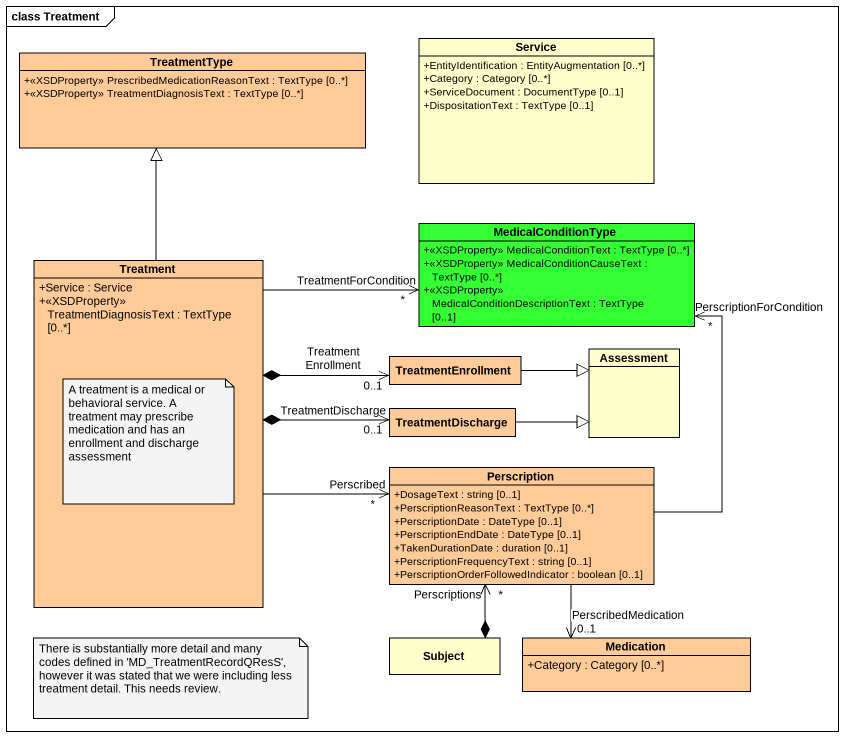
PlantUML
@startuml
mainframe class Treatment
hide circle
hide empty members
skinparam classAttributeIconSize 0
class Service {
  +EntityIdentification : EntityAugmentation [0..*]
  +Category : Category [0..*]
  +ServiceDocument : DocumentType [0..1]
  +DispositationText : TextType [0..1]
}
class TreatmentType #FFCC99 {
  +<<XSDProperty>> PrescribedMedicationReasonText : TextType [0..*]
  +<<XSDProperty>> TreatmentDiagnosisText : TextType [0..*]
}
class MedicalConditionType #33FF33 {
  +<<XSDProperty>> MedicalConditionText : TextType [0..*]
  +<<XSDProperty>> MedicalConditionCauseText : TextType [0..*]
  +<<XSDProperty>> MedicalConditionDescriptionText : TextType [0..1]
}
class Treatment #FFCC99 {
  +Service : Service
  +<<XSDProperty>> TreatmentDiagnosisText : TextType [0..*]
}
class TreatmentEnrollment #FFCC99
class Assessment
class TreatmentDischarge #FFCC99
class Perscription #FFCC99 {
  +DosageText : string [0..1]
  +PerscriptionReasonText : TextType [0..*]
  +PerscriptionDate : DateType [0..1]
  +PerscriptionEndDate : DateType [0..1]
  +TakenDurationDate : duration [0..1]
  +PerscriptionFrequencyText : string [0..1]
  +PerscriptionOrderFollowedIndicator : boolean [0..1]
}
class Subject
class Medication #FFCC99 {
  +Category : Category [0..*]
}
Treatment -up-|> TreatmentType
Treatment -right-> "TreatmentForCondition\n*" MedicalConditionType
Treatment *-right-> "TreatmentEnrollment\n0..1" TreatmentEnrollment
Treatment *-right-> "TreatmentDischarge\n0..1" TreatmentDischarge
Treatment -right-> "Perscribed\n*" Perscription
TreatmentEnrollment -right-|> Assessment
TreatmentDischarge -right-|> Assessment
Perscription -up-> "PerscriptionForCondition\n*" MedicalConditionType
Perscription --> "PerscribedMedication\n0..1" Medication
Subject *-up-> "Perscriptions\n*" Perscription
note bottom of Treatment : A treatment is a medical or behavioral service. A treatment may prescribe medication and has an enrollment and discharge assessment
note as N2
  There is substantially more detail and many codes defined in 'MD_TreatmentRecordQResS', however it was stated that we were including less treatment detail. This needs review.
end note
@enduml
